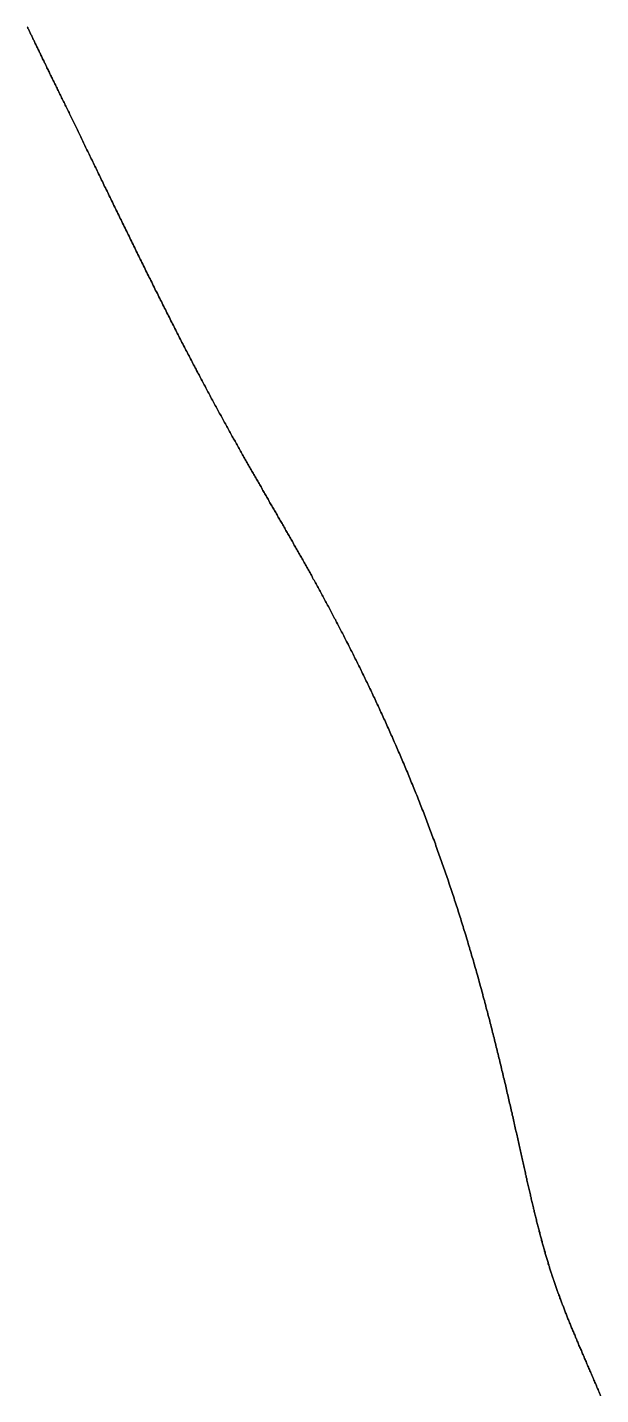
# Model space of a CAD drawing. Header units: inches. Extents: x 130170 to 284068, y 377793 to 804530.
# Drawn here: x 260119.7 to 260163.5, y 742299.3 to 742403.6 of the extents above; entities that cross this region are included whole.
import ezdxf

# ---------------------------------------------------------------- set-up
doc = ezdxf.new("R2010")
doc.units = ezdxf.units.IN
doc.header["$MEASUREMENT"] = 0
doc.layers.add('muni_il', color=7, linetype='Continuous')

msp = doc.modelspace()

# ---------------------------------------------------------------- linework, layer by layer
at = {"layer": 'muni_il'}
for points in [[(260163.48, 742299.26), (260163.44, 742299.36), (260163.4, 742299.45), (260163.36, 742299.54), (260163.32, 742299.64), (260163.28, 742299.73), (260163.24, 742299.82), (260163.2, 742299.91), (260163.17, 742300.01), (260163.13, 742300.1), (260163.09, 742300.19), (260163.05, 742300.28), (260163.01, 742300.37), (260162.97, 742300.46), (260162.93, 742300.55), (260162.89, 742300.64), (260162.85, 742300.73), (260162.82, 742300.82), (260162.78, 742300.91), (260162.74, 742301), (260162.7, 742301.08), (260162.66, 742301.17), (260162.63, 742301.26), (260162.59, 742301.35), (260162.55, 742301.43), (260162.51, 742301.52), (260162.48, 742301.6), (260162.44, 742301.69), (260162.4, 742301.78), (260162.37, 742301.86), (260162.33, 742301.95), (260162.29, 742302.03), (260162.26, 742302.11), (260162.22, 742302.2), (260162.19, 742302.28), (260162.15, 742302.37), (260162.11, 742302.45), (260162.08, 742302.53), (260162.04, 742302.61), (260162.01, 742302.7), (260161.97, 742302.78), (260161.94, 742302.86), (260161.9, 742302.94), (260161.87, 742303.02), (260161.83, 742303.1), (260161.8, 742303.19), (260161.77, 742303.27), (260161.73, 742303.35), (260161.7, 742303.43), (260161.66, 742303.51), (260161.63, 742303.59), (260161.6, 742303.66), (260161.56, 742303.74), (260161.53, 742303.82), (260161.5, 742303.9), (260161.46, 742303.98), (260161.43, 742304.06), (260161.4, 742304.14), (260161.37, 742304.21), (260161.33, 742304.29), (260161.3, 742304.37), (260161.27, 742304.45), (260161.24, 742304.52), (260161.21, 742304.6), (260161.18, 742304.68), (260161.15, 742304.75), (260161.11, 742304.83), (260161.08, 742304.91), (260161.05, 742304.98), (260161.02, 742305.06), (260160.99, 742305.13), (260160.96, 742305.21), (260160.93, 742305.28), (260160.9, 742305.36), (260160.87, 742305.44), (260160.84, 742305.51), (260160.81, 742305.59), (260160.78, 742305.66), (260160.75, 742305.74), (260160.72, 742305.81), (260160.69, 742305.88), (260160.67, 742305.96), (260160.64, 742306.03), (260160.61, 742306.11), (260160.58, 742306.18), (260160.55, 742306.26), (260160.52, 742306.33), (260160.5, 742306.4), (260160.47, 742306.48), (260160.44, 742306.55), (260160.41, 742306.63), (260160.38, 742306.7), (260160.36, 742306.78), (260160.33, 742306.85), (260160.3, 742306.92), (260160.28, 742307), (260160.25, 742307.07), (260160.22, 742307.15), (260160.2, 742307.22), (260160.17, 742307.29), (260160.14, 742307.37), (260160.12, 742307.44), (260160.09, 742307.52), (260160.06, 742307.59), (260160.04, 742307.67), (260160.01, 742307.74), (260159.99, 742307.81), (260159.96, 742307.89), (260159.94, 742307.96), (260159.91, 742308.04), (260159.88, 742308.11), (260159.86, 742308.19), (260159.83, 742308.26), (260159.81, 742308.34), (260159.78, 742308.41), (260159.76, 742308.49), (260159.74, 742308.57), (260159.71, 742308.64), (260159.69, 742308.72), (260159.66, 742308.79), (260159.64, 742308.87), (260159.61, 742308.95), (260159.59, 742309.02), (260159.57, 742309.1), (260159.54, 742309.18), (260159.52, 742309.25), (260159.49, 742309.33), (260159.47, 742309.41), (260159.45, 742309.49), (260159.42, 742309.57), (260159.4, 742309.64), (260159.38, 742309.72), (260159.35, 742309.8), (260159.33, 742309.88), (260159.31, 742309.96), (260159.28, 742310.04), (260159.26, 742310.12), (260159.24, 742310.2), (260159.21, 742310.28), (260159.19, 742310.36), (260159.17, 742310.44), (260159.14, 742310.52), (260159.12, 742310.61), (260159.1, 742310.69), (260159.07, 742310.77), (260159.05, 742310.85), (260159.03, 742310.94), (260159.01, 742311.02), (260158.98, 742311.1), (260158.96, 742311.19), (260158.94, 742311.27), (260158.92, 742311.36), (260158.89, 742311.44), (260158.87, 742311.53), (260158.85, 742311.61), (260158.83, 742311.7), (260158.8, 742311.79), (260158.78, 742311.87), (260158.76, 742311.96), (260158.73, 742312.05), (260158.71, 742312.14), (260158.69, 742312.22), (260158.67, 742312.31), (260158.64, 742312.4), (260158.62, 742312.49), (260158.6, 742312.58), (260158.58, 742312.67), (260158.55, 742312.76), (260158.53, 742312.86), (260158.51, 742312.95), (260158.49, 742313.04), (260158.46, 742313.13), (260158.44, 742313.23), (260158.42, 742313.32), (260158.4, 742313.41), (260158.37, 742313.51), (260158.35, 742313.6), (260158.33, 742313.7), (260158.3, 742313.79), (260158.28, 742313.89), (260158.26, 742313.99), (260158.24, 742314.08), (260158.21, 742314.18), (260158.19, 742314.28), (260158.17, 742314.38), (260158.14, 742314.48), (260158.12, 742314.58), (260158.1, 742314.68), (260158.07, 742314.78), (260158.05, 742314.88), (260158.03, 742314.98), (260158, 742315.08), (260157.98, 742315.19), (260157.96, 742315.29), (260157.93, 742315.39), (260157.91, 742315.5), (260157.88, 742315.6), (260157.86, 742315.71), (260157.84, 742315.81), (260157.81, 742315.92), (260157.79, 742316.03), (260157.76, 742316.13), (260157.74, 742316.24), (260157.72, 742316.35), (260157.69, 742316.46), (260157.67, 742316.56), (260157.64, 742316.67), (260157.62, 742316.78), (260157.59, 742316.89), (260157.57, 742317.01), (260157.54, 742317.12), (260157.52, 742317.23), (260157.49, 742317.34), (260157.47, 742317.45), (260157.44, 742317.57), (260157.42, 742317.68), (260157.39, 742317.8), (260157.37, 742317.91), (260157.34, 742318.03), (260157.31, 742318.14), (260157.29, 742318.26), (260157.26, 742318.37), (260157.24, 742318.49), (260157.21, 742318.61), (260157.18, 742318.73), (260157.16, 742318.85), (260157.13, 742318.97), (260157.1, 742319.08), (260157.08, 742319.2), (260157.05, 742319.32), (260157.02, 742319.45), (260156.99, 742319.57), (260156.97, 742319.69), (260156.94, 742319.81), (260156.91, 742319.93), (260156.88, 742320.06), (260156.86, 742320.18), (260156.83, 742320.3), (260156.8, 742320.43), (260156.77, 742320.55), (260156.74, 742320.68), (260156.72, 742320.8), (260156.69, 742320.93), (260156.66, 742321.06), (260156.63, 742321.18), (260156.6, 742321.31), (260156.57, 742321.44), (260156.54, 742321.57), (260156.51, 742321.7), (260156.48, 742321.83), (260156.45, 742321.95), (260156.42, 742322.08), (260156.39, 742322.21), (260156.36, 742322.34), (260156.33, 742322.48), (260156.3, 742322.61), (260156.27, 742322.74), (260156.24, 742322.87), (260156.21, 742323), (260156.18, 742323.14), (260156.15, 742323.27), (260156.11, 742323.4), (260156.08, 742323.54), (260156.05, 742323.67), (260156.02, 742323.8), (260155.99, 742323.94), (260155.95, 742324.07), (260155.92, 742324.21), (260155.89, 742324.34), (260155.86, 742324.48), (260155.82, 742324.62), (260155.79, 742324.75), (260155.76, 742324.89), (260155.72, 742325.03), (260155.69, 742325.16), (260155.66, 742325.3), (260155.62, 742325.44), (260155.59, 742325.58), (260155.56, 742325.72), (260155.52, 742325.85), (260155.49, 742325.99), (260155.45, 742326.13), (260155.42, 742326.27), (260155.38, 742326.41), (260155.35, 742326.55), (260155.31, 742326.69), (260155.28, 742326.83), (260155.24, 742326.97), (260155.21, 742327.11), (260155.17, 742327.25), (260155.13, 742327.39), (260155.1, 742327.54), (260155.06, 742327.68), (260155.03, 742327.82), (260154.99, 742327.96), (260154.95, 742328.1), (260154.91, 742328.25), (260154.88, 742328.39), (260154.84, 742328.53), (260154.8, 742328.67), (260154.76, 742328.82), (260154.73, 742328.96), (260154.69, 742329.1), (260154.65, 742329.25), (260154.61, 742329.39), (260154.57, 742329.53), (260154.53, 742329.68), (260154.5, 742329.82), (260154.46, 742329.96), (260154.42, 742330.11), (260154.38, 742330.25), (260154.34, 742330.4), (260154.3, 742330.54), (260154.26, 742330.68), (260154.22, 742330.83), (260154.18, 742330.97), (260154.14, 742331.12), (260154.1, 742331.26), (260154.06, 742331.41), (260154.02, 742331.55), (260153.98, 742331.7), (260153.93, 742331.84), (260153.89, 742331.99), (260153.85, 742332.13), (260153.81, 742332.28), (260153.77, 742332.42), (260153.73, 742332.57), (260153.68, 742332.71), (260153.64, 742332.86), (260153.6, 742333), (260153.56, 742333.15), (260153.51, 742333.29), (260153.47, 742333.44), (260153.43, 742333.58), (260153.38, 742333.73), (260153.34, 742333.88), (260153.3, 742334.02), (260153.25, 742334.17), (260153.21, 742334.31), (260153.16, 742334.46), (260153.12, 742334.6), (260153.08, 742334.75), (260153.03, 742334.89), (260152.99, 742335.04), (260152.94, 742335.18), (260152.9, 742335.33), (260152.85, 742335.47), (260152.81, 742335.62), (260152.76, 742335.76), (260152.71, 742335.91), (260152.67, 742336.05), (260152.62, 742336.2), (260152.58, 742336.34), (260152.53, 742336.48), (260152.48, 742336.63), (260152.44, 742336.77), (260152.39, 742336.92), (260152.34, 742337.06), (260152.3, 742337.21), (260152.25, 742337.35), (260152.2, 742337.49), (260152.15, 742337.64), (260152.11, 742337.78), (260152.06, 742337.93), (260152.01, 742338.07), (260151.96, 742338.21), (260151.91, 742338.36), (260151.87, 742338.5), (260151.82, 742338.64), (260151.77, 742338.79), (260151.72, 742338.93), (260151.67, 742339.07), (260151.62, 742339.21), (260151.57, 742339.36), (260151.52, 742339.5), (260151.47, 742339.64), (260151.42, 742339.78), (260151.37, 742339.92), (260151.32, 742340.07), (260151.27, 742340.21), (260151.22, 742340.35), (260151.17, 742340.49), (260151.12, 742340.63), (260151.07, 742340.77), (260151.02, 742340.91), (260150.97, 742341.06), (260150.92, 742341.2), (260150.87, 742341.34), (260150.82, 742341.48), (260150.77, 742341.62), (260150.71, 742341.76), (260150.66, 742341.9), (260150.61, 742342.04), (260150.56, 742342.18), (260150.51, 742342.32), (260150.45, 742342.45), (260150.4, 742342.59), (260150.35, 742342.73), (260150.3, 742342.87), (260150.24, 742343.01), (260150.19, 742343.15), (260150.14, 742343.28), (260150.09, 742343.42), (260150.03, 742343.56), (260149.98, 742343.7), (260149.93, 742343.83), (260149.87, 742343.97), (260149.82, 742344.11), (260149.77, 742344.25), (260149.71, 742344.38), (260149.66, 742344.52), (260149.61, 742344.65), (260149.55, 742344.79), (260149.5, 742344.92), (260149.45, 742345.06), (260149.39, 742345.2), (260149.34, 742345.33), (260149.28, 742345.46), (260149.23, 742345.6), (260149.17, 742345.73), (260149.12, 742345.87), (260149.06, 742346), (260149.01, 742346.13), (260148.96, 742346.27), (260148.9, 742346.4), (260148.85, 742346.53), (260148.79, 742346.67), (260148.74, 742346.8), (260148.68, 742346.93), (260148.63, 742347.06), (260148.57, 742347.19), (260148.51, 742347.32), (260148.46, 742347.46), (260148.4, 742347.59), (260148.35, 742347.72), (260148.29, 742347.85), (260148.24, 742347.98), (260148.18, 742348.11), (260148.13, 742348.24), (260148.07, 742348.36), (260148.02, 742348.49), (260147.96, 742348.62), (260147.9, 742348.75), (260147.85, 742348.88), (260147.79, 742349.01), (260147.74, 742349.13), (260147.68, 742349.26), (260147.62, 742349.39), (260147.57, 742349.52), (260147.51, 742349.64), (260147.46, 742349.77), (260147.4, 742349.89), (260147.34, 742350.02), (260147.29, 742350.14), (260147.23, 742350.27), (260147.17, 742350.39), (260147.12, 742350.52), (260147.06, 742350.64), (260147.01, 742350.77), (260146.95, 742350.89), (260146.89, 742351.01), (260146.84, 742351.14), (260146.78, 742351.26), (260146.72, 742351.38), (260146.67, 742351.5), (260146.61, 742351.63), (260146.56, 742351.75), (260146.5, 742351.87), (260146.44, 742351.99), (260146.39, 742352.11), (260146.33, 742352.23), (260146.27, 742352.35), (260146.22, 742352.47), (260146.16, 742352.59), (260146.11, 742352.71), (260146.05, 742352.83), (260145.99, 742352.94), (260145.94, 742353.06), (260145.88, 742353.18), (260145.82, 742353.3), (260145.77, 742353.41), (260145.71, 742353.53), (260145.66, 742353.65), (260145.6, 742353.76), (260145.54, 742353.88), (260145.49, 742353.99), (260145.43, 742354.11), (260145.38, 742354.22), (260145.32, 742354.34), (260145.26, 742354.45), (260145.21, 742354.57), (260145.15, 742354.68), (260145.1, 742354.79), (260145.04, 742354.91), (260144.99, 742355.02), (260144.93, 742355.13), (260144.88, 742355.24), (260144.82, 742355.35), (260144.76, 742355.46), (260144.71, 742355.58), (260144.65, 742355.69), (260144.6, 742355.8), (260144.54, 742355.91), (260144.49, 742356.01), (260144.43, 742356.12), (260144.38, 742356.23), (260144.32, 742356.34), (260144.27, 742356.45), (260144.21, 742356.56), (260144.16, 742356.66), (260144.1, 742356.77), (260144.05, 742356.88), (260143.99, 742356.98), (260143.94, 742357.09), (260143.89, 742357.2), (260143.83, 742357.3), (260143.78, 742357.41), (260143.72, 742357.51), (260143.67, 742357.62), (260143.61, 742357.72), (260143.56, 742357.82), (260143.51, 742357.93), (260143.45, 742358.03), (260143.4, 742358.13), (260143.34, 742358.24), (260143.29, 742358.34), (260143.24, 742358.44), (260143.18, 742358.54), (260143.13, 742358.64), (260143.08, 742358.74), (260143.02, 742358.84), (260142.97, 742358.94), (260142.92, 742359.04), (260142.86, 742359.14), (260142.81, 742359.24), (260142.76, 742359.34), (260142.71, 742359.44), (260142.65, 742359.54), (260142.6, 742359.64), (260142.55, 742359.74), (260142.5, 742359.83), (260142.44, 742359.93), (260142.39, 742360.03), (260142.34, 742360.12), (260142.29, 742360.22), (260142.23, 742360.32), (260142.18, 742360.41), (260142.13, 742360.51), (260142.08, 742360.6), (260142.03, 742360.7), (260141.98, 742360.79), (260141.92, 742360.89), (260141.87, 742360.98), (260141.82, 742361.08), (260141.77, 742361.17), (260141.72, 742361.26), (260141.67, 742361.36), (260141.62, 742361.45), (260141.56, 742361.54), (260141.51, 742361.63), (260141.46, 742361.72), (260141.41, 742361.82), (260141.36, 742361.91), (260141.31, 742362), (260141.26, 742362.09), (260141.21, 742362.18), (260141.16, 742362.27), (260141.11, 742362.36), (260141.06, 742362.45), (260141.01, 742362.54), (260140.96, 742362.63), (260140.91, 742362.72), (260140.86, 742362.81), (260140.81, 742362.9), (260140.76, 742362.99), (260140.71, 742363.08), (260140.66, 742363.17), (260140.61, 742363.26), (260140.56, 742363.34), (260140.51, 742363.43), (260140.46, 742363.52), (260140.41, 742363.61), (260140.36, 742363.69), (260140.31, 742363.78), (260140.26, 742363.87), (260140.21, 742363.96), (260140.16, 742364.04), (260140.11, 742364.13), (260140.06, 742364.22), (260140.01, 742364.3), (260139.96, 742364.39), (260139.91, 742364.47), (260139.87, 742364.56), (260139.82, 742364.65), (260139.77, 742364.73), (260139.72, 742364.82), (260139.67, 742364.9), (260139.62, 742364.99), (260139.57, 742365.08), (260139.52, 742365.16), (260139.47, 742365.25), (260139.42, 742365.33), (260139.38, 742365.42), (260139.33, 742365.5), (260139.28, 742365.59), (260139.23, 742365.67), (260139.18, 742365.76), (260139.13, 742365.84), (260139.08, 742365.93), (260139.03, 742366.01), (260138.99, 742366.1), (260138.94, 742366.18), (260138.89, 742366.26), (260138.84, 742366.35), (260138.79, 742366.43), (260138.74, 742366.52), (260138.69, 742366.6), (260138.64, 742366.69), (260138.59, 742366.77), (260138.55, 742366.86), (260138.5, 742366.94), (260138.45, 742367.03), (260138.4, 742367.11), (260138.35, 742367.2), (260138.3, 742367.28), (260138.25, 742367.36), (260138.2, 742367.45), (260138.16, 742367.53), (260138.11, 742367.62), (260138.06, 742367.7), (260138.01, 742367.79), (260137.96, 742367.87), (260137.91, 742367.96), (260137.86, 742368.04), (260137.81, 742368.13), (260137.76, 742368.22), (260137.71, 742368.3), (260137.66, 742368.39), (260137.62, 742368.47), (260137.57, 742368.56), (260137.52, 742368.64), (260137.47, 742368.73), (260137.42, 742368.82), (260137.37, 742368.9), (260137.32, 742368.99), (260137.27, 742369.08), (260137.22, 742369.16), (260137.17, 742369.25), (260137.12, 742369.34), (260137.07, 742369.42), (260137.02, 742369.51), (260136.97, 742369.6), (260136.92, 742369.69), (260136.87, 742369.77), (260136.82, 742369.86), (260136.77, 742369.95), (260136.72, 742370.04), (260136.67, 742370.13), (260136.62, 742370.22), (260136.57, 742370.3), (260136.52, 742370.39), (260136.47, 742370.48), (260136.41, 742370.57), (260136.36, 742370.66), (260136.31, 742370.75), (260136.26, 742370.84), (260136.21, 742370.93), (260136.16, 742371.02), (260136.11, 742371.12), (260136.06, 742371.21), (260136, 742371.3), (260135.95, 742371.39), (260135.9, 742371.48), (260135.85, 742371.57), (260135.8, 742371.67), (260135.75, 742371.76), (260135.69, 742371.85), (260135.64, 742371.94), (260135.59, 742372.04), (260135.54, 742372.13), (260135.48, 742372.23), (260135.43, 742372.32), (260135.38, 742372.41), (260135.33, 742372.51), (260135.27, 742372.6), (260135.22, 742372.7), (260135.17, 742372.8), (260135.11, 742372.89), (260135.06, 742372.99), (260135.01, 742373.08), (260134.95, 742373.18), (260134.9, 742373.28), (260134.85, 742373.38), (260134.79, 742373.47), (260134.74, 742373.57), (260134.68, 742373.67), (260134.63, 742373.77), (260134.58, 742373.87), (260134.52, 742373.97), (260134.47, 742374.07), (260134.41, 742374.17), (260134.36, 742374.27), (260134.3, 742374.37), (260134.25, 742374.47), (260134.19, 742374.57), (260134.14, 742374.67), (260134.08, 742374.77), (260134.03, 742374.88), (260133.97, 742374.98), (260133.92, 742375.08), (260133.86, 742375.18), (260133.8, 742375.29), (260133.75, 742375.39), (260133.69, 742375.5), (260133.64, 742375.6), (260133.58, 742375.71), (260133.52, 742375.81), (260133.47, 742375.92), (260133.41, 742376.02), (260133.35, 742376.13), (260133.3, 742376.24), (260133.24, 742376.34), (260133.18, 742376.45), (260133.13, 742376.56), (260133.07, 742376.66), (260133.01, 742376.77), (260132.95, 742376.88), (260132.9, 742376.99), (260132.84, 742377.1), (260132.78, 742377.21), (260132.72, 742377.32), (260132.66, 742377.43), (260132.61, 742377.54), (260132.55, 742377.65), (260132.49, 742377.76), (260132.43, 742377.87), (260132.37, 742377.98), (260132.31, 742378.1), (260132.26, 742378.21), (260132.2, 742378.32), (260132.14, 742378.43), (260132.08, 742378.55), (260132.02, 742378.66), (260131.96, 742378.78), (260131.9, 742378.89), (260131.84, 742379), (260131.78, 742379.12), (260131.72, 742379.23), (260131.66, 742379.35), (260131.6, 742379.47), (260131.54, 742379.58), (260131.48, 742379.7), (260131.42, 742379.81), (260131.36, 742379.93), (260131.3, 742380.05), (260131.24, 742380.17), (260131.18, 742380.28), (260131.12, 742380.4), (260131.06, 742380.52), (260131, 742380.64), (260130.94, 742380.76), (260130.88, 742380.88), (260130.82, 742381), (260130.76, 742381.11), (260130.7, 742381.23), (260130.64, 742381.35), (260130.58, 742381.47), (260130.52, 742381.6), (260130.46, 742381.72), (260130.39, 742381.84), (260130.33, 742381.96), (260130.27, 742382.08), (260130.21, 742382.2), (260130.15, 742382.32), (260130.09, 742382.44), (260130.03, 742382.57), (260129.97, 742382.69), (260129.9, 742382.81), (260129.84, 742382.93), (260129.78, 742383.06), (260129.72, 742383.18), (260129.66, 742383.3), (260129.6, 742383.43), (260129.53, 742383.55), (260129.47, 742383.67), (260129.41, 742383.8), (260129.35, 742383.92), (260129.29, 742384.04), (260129.23, 742384.17), (260129.16, 742384.29), (260129.1, 742384.42), (260129.04, 742384.54), (260128.98, 742384.67), (260128.92, 742384.79), (260128.86, 742384.92), (260128.79, 742385.04), (260128.73, 742385.17), (260128.67, 742385.29), (260128.61, 742385.42), (260128.55, 742385.54), (260128.48, 742385.67), (260128.42, 742385.79), (260128.36, 742385.92), (260128.3, 742386.04), (260128.24, 742386.17), (260128.18, 742386.29), (260128.11, 742386.42), (260128.05, 742386.54), (260127.99, 742386.67), (260127.93, 742386.79), (260127.87, 742386.92), (260127.81, 742387.04), (260127.75, 742387.17), (260127.68, 742387.29), (260127.62, 742387.42), (260127.56, 742387.55), (260127.5, 742387.67), (260127.44, 742387.8), (260127.38, 742387.92), (260127.32, 742388.05), (260127.26, 742388.17), (260127.2, 742388.29), (260127.13, 742388.42), (260127.07, 742388.54), (260127.01, 742388.67), (260126.95, 742388.79), (260126.89, 742388.92), (260126.83, 742389.04), (260126.77, 742389.16), (260126.71, 742389.29), (260126.65, 742389.41), (260126.59, 742389.54), (260126.53, 742389.66), (260126.47, 742389.78), (260126.41, 742389.9), (260126.35, 742390.03), (260126.29, 742390.15), (260126.23, 742390.27), (260126.17, 742390.39), (260126.11, 742390.52), (260126.05, 742390.64), (260125.99, 742390.76), (260125.94, 742390.88), (260125.88, 742391), (260125.82, 742391.12), (260125.76, 742391.24), (260125.7, 742391.36), (260125.64, 742391.48), (260125.59, 742391.6), (260125.53, 742391.72), (260125.47, 742391.84), (260125.41, 742391.96), (260125.35, 742392.08), (260125.3, 742392.2), (260125.24, 742392.31), (260125.18, 742392.43), (260125.13, 742392.55), (260125.07, 742392.67), (260125.01, 742392.78), (260124.96, 742392.9), (260124.9, 742393.01), (260124.84, 742393.13), (260124.79, 742393.24), (260124.73, 742393.36), (260124.68, 742393.47), (260124.62, 742393.59), (260124.57, 742393.7), (260124.51, 742393.81), (260124.46, 742393.93), (260124.4, 742394.04), (260124.35, 742394.15), (260124.29, 742394.26), (260124.24, 742394.37), (260124.19, 742394.48), (260124.13, 742394.59), (260124.08, 742394.7), (260124.03, 742394.81), (260123.97, 742394.92), (260123.92, 742395.03), (260123.87, 742395.14), (260123.82, 742395.25), (260123.76, 742395.35), (260123.71, 742395.46), (260123.66, 742395.57), (260123.61, 742395.67), (260123.56, 742395.78), (260123.51, 742395.88), (260123.46, 742395.99), (260123.41, 742396.09), (260123.36, 742396.19), (260123.31, 742396.3), (260123.26, 742396.4), (260123.21, 742396.5), (260123.16, 742396.6), (260123.11, 742396.7), (260123.06, 742396.8), (260123.01, 742396.9), (260122.96, 742397), (260122.92, 742397.1), (260122.87, 742397.2), (260122.82, 742397.3), (260122.77, 742397.39), (260122.73, 742397.49), (260122.68, 742397.59), (260122.63, 742397.68), (260122.59, 742397.78), (260122.54, 742397.87), (260122.49, 742397.96), (260122.45, 742398.06), (260122.4, 742398.15), (260122.36, 742398.24), (260122.31, 742398.33), (260122.27, 742398.43), (260122.23, 742398.52), (260122.18, 742398.61), (260122.14, 742398.7), (260122.09, 742398.78), (260122.05, 742398.87), (260122.01, 742398.96), (260121.97, 742399.05), (260121.92, 742399.14), (260121.88, 742399.22), (260121.84, 742399.31), (260121.8, 742399.39), (260121.76, 742399.48), (260121.72, 742399.56), (260121.67, 742399.65), (260121.63, 742399.73), (260121.59, 742399.81), (260121.55, 742399.89), (260121.51, 742399.97), (260121.47, 742400.06), (260121.44, 742400.14), (260121.4, 742400.22), (260121.36, 742400.29), (260121.32, 742400.37), (260121.28, 742400.45), (260121.24, 742400.53), (260121.21, 742400.61), (260121.17, 742400.68), (260121.13, 742400.76), (260121.09, 742400.84), (260121.06, 742400.91), (260121.02, 742400.98), (260120.99, 742401.06), (260120.95, 742401.13), (260120.91, 742401.21), (260120.88, 742401.28), (260120.84, 742401.35), (260120.81, 742401.42), (260120.77, 742401.49), (260120.74, 742401.56), (260120.71, 742401.63), (260120.67, 742401.7), (260120.64, 742401.77), (260120.61, 742401.84), (260120.57, 742401.91), (260120.54, 742401.98), (260120.51, 742402.04), (260120.47, 742402.11), (260120.44, 742402.18), (260120.41, 742402.24), (260120.38, 742402.31), (260120.35, 742402.37), (260120.32, 742402.44), (260120.29, 742402.5), (260120.26, 742402.57), (260120.23, 742402.63), (260120.19, 742402.69), (260120.16, 742402.76), (260120.14, 742402.82), (260120.11, 742402.88), (260120.08, 742402.94), (260120.05, 742403), (260120.02, 742403.06), (260119.99, 742403.12), (260119.96, 742403.18), (260119.93, 742403.24), (260119.9, 742403.3), (260119.88, 742403.36), (260119.85, 742403.42), (260119.82, 742403.47), (260119.79, 742403.53), (260119.77, 742403.59), (260119.74, 742403.64)], [(260119.74, 742403.64), (260119.77, 742403.59), (260119.79, 742403.53), (260119.82, 742403.47), (260119.85, 742403.42), (260119.88, 742403.36), (260119.9, 742403.3), (260119.93, 742403.24), (260119.96, 742403.18), (260119.99, 742403.12), (260120.02, 742403.06), (260120.05, 742403), (260120.08, 742402.94), (260120.11, 742402.88), (260120.14, 742402.82), (260120.16, 742402.76), (260120.19, 742402.69), (260120.23, 742402.63), (260120.26, 742402.57), (260120.29, 742402.5), (260120.32, 742402.44), (260120.35, 742402.37), (260120.38, 742402.31), (260120.41, 742402.24), (260120.44, 742402.18), (260120.47, 742402.11), (260120.51, 742402.04), (260120.54, 742401.98), (260120.57, 742401.91), (260120.61, 742401.84), (260120.64, 742401.77), (260120.67, 742401.7), (260120.71, 742401.63), (260120.74, 742401.56), (260120.77, 742401.49), (260120.81, 742401.42), (260120.84, 742401.35), (260120.88, 742401.28), (260120.91, 742401.21), (260120.95, 742401.13), (260120.99, 742401.06), (260121.02, 742400.98), (260121.06, 742400.91), (260121.09, 742400.84), (260121.13, 742400.76), (260121.17, 742400.68), (260121.21, 742400.61), (260121.24, 742400.53), (260121.28, 742400.45), (260121.32, 742400.37), (260121.36, 742400.29), (260121.4, 742400.22), (260121.44, 742400.14), (260121.47, 742400.06), (260121.51, 742399.97), (260121.55, 742399.89), (260121.59, 742399.81), (260121.63, 742399.73), (260121.67, 742399.65), (260121.72, 742399.56), (260121.76, 742399.48), (260121.8, 742399.39), (260121.84, 742399.31), (260121.88, 742399.22), (260121.92, 742399.14), (260121.97, 742399.05), (260122.01, 742398.96), (260122.05, 742398.87), (260122.09, 742398.78), (260122.14, 742398.7), (260122.18, 742398.61), (260122.23, 742398.52), (260122.27, 742398.43), (260122.31, 742398.33), (260122.36, 742398.24), (260122.4, 742398.15), (260122.45, 742398.06), (260122.49, 742397.96), (260122.54, 742397.87), (260122.59, 742397.78), (260122.63, 742397.68), (260122.68, 742397.59), (260122.73, 742397.49), (260122.77, 742397.39), (260122.82, 742397.3), (260122.87, 742397.2), (260122.92, 742397.1), (260122.96, 742397), (260123.01, 742396.9), (260123.06, 742396.8), (260123.11, 742396.7), (260123.16, 742396.6), (260123.21, 742396.5), (260123.26, 742396.4), (260123.31, 742396.3), (260123.36, 742396.19), (260123.41, 742396.09), (260123.46, 742395.99), (260123.51, 742395.88), (260123.56, 742395.78), (260123.61, 742395.67), (260123.66, 742395.57), (260123.71, 742395.46), (260123.76, 742395.35), (260123.82, 742395.25), (260123.87, 742395.14), (260123.92, 742395.03), (260123.97, 742394.92), (260124.03, 742394.81), (260124.08, 742394.7), (260124.13, 742394.59), (260124.19, 742394.48), (260124.24, 742394.37), (260124.29, 742394.26), (260124.35, 742394.15), (260124.4, 742394.04), (260124.46, 742393.93), (260124.51, 742393.81), (260124.57, 742393.7), (260124.62, 742393.59), (260124.68, 742393.47), (260124.73, 742393.36), (260124.79, 742393.24), (260124.84, 742393.13), (260124.9, 742393.01), (260124.96, 742392.9), (260125.01, 742392.78), (260125.07, 742392.67), (260125.13, 742392.55), (260125.18, 742392.43), (260125.24, 742392.31), (260125.3, 742392.2), (260125.35, 742392.08), (260125.41, 742391.96), (260125.47, 742391.84), (260125.53, 742391.72), (260125.59, 742391.6), (260125.64, 742391.48), (260125.7, 742391.36), (260125.76, 742391.24), (260125.82, 742391.12), (260125.88, 742391), (260125.94, 742390.88), (260125.99, 742390.76), (260126.05, 742390.64), (260126.11, 742390.52), (260126.17, 742390.39), (260126.23, 742390.27), (260126.29, 742390.15), (260126.35, 742390.03), (260126.41, 742389.9), (260126.47, 742389.78), (260126.53, 742389.66), (260126.59, 742389.54), (260126.65, 742389.41), (260126.71, 742389.29), (260126.77, 742389.16), (260126.83, 742389.04), (260126.89, 742388.92), (260126.95, 742388.79), (260127.01, 742388.67), (260127.07, 742388.54), (260127.13, 742388.42), (260127.2, 742388.29), (260127.26, 742388.17), (260127.32, 742388.05), (260127.38, 742387.92), (260127.44, 742387.8), (260127.5, 742387.67), (260127.56, 742387.55), (260127.62, 742387.42), (260127.68, 742387.29), (260127.75, 742387.17), (260127.81, 742387.04), (260127.87, 742386.92), (260127.93, 742386.79), (260127.99, 742386.67), (260128.05, 742386.54), (260128.11, 742386.42), (260128.18, 742386.29), (260128.24, 742386.17), (260128.3, 742386.04), (260128.36, 742385.92), (260128.42, 742385.79), (260128.48, 742385.67), (260128.55, 742385.54), (260128.61, 742385.42), (260128.67, 742385.29), (260128.73, 742385.17), (260128.79, 742385.04), (260128.86, 742384.92), (260128.92, 742384.79), (260128.98, 742384.67), (260129.04, 742384.54), (260129.1, 742384.42), (260129.16, 742384.29), (260129.23, 742384.17), (260129.29, 742384.04), (260129.35, 742383.92), (260129.41, 742383.8), (260129.47, 742383.67), (260129.53, 742383.55), (260129.6, 742383.43), (260129.66, 742383.3), (260129.72, 742383.18), (260129.78, 742383.06), (260129.84, 742382.93), (260129.9, 742382.81), (260129.97, 742382.69), (260130.03, 742382.57), (260130.09, 742382.44), (260130.15, 742382.32), (260130.21, 742382.2), (260130.27, 742382.08), (260130.33, 742381.96), (260130.39, 742381.84), (260130.46, 742381.72), (260130.52, 742381.6), (260130.58, 742381.47), (260130.64, 742381.35), (260130.7, 742381.23), (260130.76, 742381.11), (260130.82, 742381), (260130.88, 742380.88), (260130.94, 742380.76), (260131, 742380.64), (260131.06, 742380.52), (260131.12, 742380.4), (260131.18, 742380.28), (260131.24, 742380.17), (260131.3, 742380.05), (260131.36, 742379.93), (260131.42, 742379.81), (260131.48, 742379.7), (260131.54, 742379.58), (260131.6, 742379.47), (260131.66, 742379.35), (260131.72, 742379.23), (260131.78, 742379.12), (260131.84, 742379), (260131.9, 742378.89), (260131.96, 742378.78), (260132.02, 742378.66), (260132.08, 742378.55), (260132.14, 742378.43), (260132.2, 742378.32), (260132.26, 742378.21), (260132.31, 742378.1), (260132.37, 742377.98), (260132.43, 742377.87), (260132.49, 742377.76), (260132.55, 742377.65), (260132.61, 742377.54), (260132.66, 742377.43), (260132.72, 742377.32), (260132.78, 742377.21), (260132.84, 742377.1), (260132.9, 742376.99), (260132.95, 742376.88), (260133.01, 742376.77), (260133.07, 742376.66), (260133.13, 742376.56), (260133.18, 742376.45), (260133.24, 742376.34), (260133.3, 742376.24), (260133.35, 742376.13), (260133.41, 742376.02), (260133.47, 742375.92), (260133.52, 742375.81), (260133.58, 742375.71), (260133.64, 742375.6), (260133.69, 742375.5), (260133.75, 742375.39), (260133.8, 742375.29), (260133.86, 742375.18), (260133.92, 742375.08), (260133.97, 742374.98), (260134.03, 742374.88), (260134.08, 742374.77), (260134.14, 742374.67), (260134.19, 742374.57), (260134.25, 742374.47), (260134.3, 742374.37), (260134.36, 742374.27), (260134.41, 742374.17), (260134.47, 742374.07), (260134.52, 742373.97), (260134.58, 742373.87), (260134.63, 742373.77), (260134.68, 742373.67), (260134.74, 742373.57), (260134.79, 742373.47), (260134.85, 742373.38), (260134.9, 742373.28), (260134.95, 742373.18), (260135.01, 742373.08), (260135.06, 742372.99), (260135.11, 742372.89), (260135.17, 742372.8), (260135.22, 742372.7), (260135.27, 742372.6), (260135.33, 742372.51), (260135.38, 742372.41), (260135.43, 742372.32), (260135.48, 742372.23), (260135.54, 742372.13), (260135.59, 742372.04), (260135.64, 742371.94), (260135.69, 742371.85), (260135.75, 742371.76), (260135.8, 742371.67), (260135.85, 742371.57), (260135.9, 742371.48), (260135.95, 742371.39), (260136, 742371.3), (260136.06, 742371.21), (260136.11, 742371.12), (260136.16, 742371.02), (260136.21, 742370.93), (260136.26, 742370.84), (260136.31, 742370.75), (260136.36, 742370.66), (260136.41, 742370.57), (260136.47, 742370.48), (260136.52, 742370.39), (260136.57, 742370.3), (260136.62, 742370.22), (260136.67, 742370.13), (260136.72, 742370.04), (260136.77, 742369.95), (260136.82, 742369.86), (260136.87, 742369.77), (260136.92, 742369.69), (260136.97, 742369.6), (260137.02, 742369.51), (260137.07, 742369.42), (260137.12, 742369.34), (260137.17, 742369.25), (260137.22, 742369.16), (260137.27, 742369.08), (260137.32, 742368.99), (260137.37, 742368.9), (260137.42, 742368.82), (260137.47, 742368.73), (260137.52, 742368.64), (260137.57, 742368.56), (260137.62, 742368.47), (260137.66, 742368.39), (260137.71, 742368.3), (260137.76, 742368.22), (260137.81, 742368.13), (260137.86, 742368.04), (260137.91, 742367.96), (260137.96, 742367.87), (260138.01, 742367.79), (260138.06, 742367.7), (260138.11, 742367.62), (260138.16, 742367.53), (260138.2, 742367.45), (260138.25, 742367.36), (260138.3, 742367.28), (260138.35, 742367.2), (260138.4, 742367.11), (260138.45, 742367.03), (260138.5, 742366.94), (260138.55, 742366.86), (260138.59, 742366.77), (260138.64, 742366.69), (260138.69, 742366.6), (260138.74, 742366.52), (260138.79, 742366.43), (260138.84, 742366.35), (260138.89, 742366.26), (260138.94, 742366.18), (260138.99, 742366.1), (260139.03, 742366.01), (260139.08, 742365.93), (260139.13, 742365.84), (260139.18, 742365.76), (260139.23, 742365.67), (260139.28, 742365.59), (260139.33, 742365.5), (260139.38, 742365.42), (260139.42, 742365.33), (260139.47, 742365.25), (260139.52, 742365.16), (260139.57, 742365.08), (260139.62, 742364.99), (260139.67, 742364.9), (260139.72, 742364.82), (260139.77, 742364.73), (260139.82, 742364.65), (260139.87, 742364.56), (260139.91, 742364.47), (260139.96, 742364.39), (260140.01, 742364.3), (260140.06, 742364.22), (260140.11, 742364.13), (260140.16, 742364.04), (260140.21, 742363.96), (260140.26, 742363.87), (260140.31, 742363.78), (260140.36, 742363.69), (260140.41, 742363.61), (260140.46, 742363.52), (260140.51, 742363.43), (260140.56, 742363.34), (260140.61, 742363.26), (260140.66, 742363.17), (260140.71, 742363.08), (260140.76, 742362.99), (260140.81, 742362.9), (260140.86, 742362.81), (260140.91, 742362.72), (260140.96, 742362.63), (260141.01, 742362.54), (260141.06, 742362.45), (260141.11, 742362.36), (260141.16, 742362.27), (260141.21, 742362.18), (260141.26, 742362.09), (260141.31, 742362), (260141.36, 742361.91), (260141.41, 742361.82), (260141.46, 742361.72), (260141.51, 742361.63), (260141.56, 742361.54), (260141.62, 742361.45), (260141.67, 742361.36), (260141.72, 742361.26), (260141.77, 742361.17), (260141.82, 742361.08), (260141.87, 742360.98), (260141.92, 742360.89), (260141.98, 742360.79), (260142.03, 742360.7), (260142.08, 742360.6), (260142.13, 742360.51), (260142.18, 742360.41), (260142.23, 742360.32), (260142.29, 742360.22), (260142.34, 742360.12), (260142.39, 742360.03), (260142.44, 742359.93), (260142.5, 742359.83), (260142.55, 742359.74), (260142.6, 742359.64), (260142.65, 742359.54), (260142.71, 742359.44), (260142.76, 742359.34), (260142.81, 742359.24), (260142.86, 742359.14), (260142.92, 742359.04), (260142.97, 742358.94), (260143.02, 742358.84), (260143.08, 742358.74), (260143.13, 742358.64), (260143.18, 742358.54), (260143.24, 742358.44), (260143.29, 742358.34), (260143.34, 742358.24), (260143.4, 742358.13), (260143.45, 742358.03), (260143.51, 742357.93), (260143.56, 742357.82), (260143.61, 742357.72), (260143.67, 742357.62), (260143.72, 742357.51), (260143.78, 742357.41), (260143.83, 742357.3), (260143.89, 742357.2), (260143.94, 742357.09), (260143.99, 742356.98), (260144.05, 742356.88), (260144.1, 742356.77), (260144.16, 742356.66), (260144.21, 742356.56), (260144.27, 742356.45), (260144.32, 742356.34), (260144.38, 742356.23), (260144.43, 742356.12), (260144.49, 742356.01), (260144.54, 742355.91), (260144.6, 742355.8), (260144.65, 742355.69), (260144.71, 742355.58), (260144.76, 742355.46), (260144.82, 742355.35), (260144.88, 742355.24), (260144.93, 742355.13), (260144.99, 742355.02), (260145.04, 742354.91), (260145.1, 742354.79), (260145.15, 742354.68), (260145.21, 742354.57), (260145.26, 742354.45), (260145.32, 742354.34), (260145.38, 742354.22), (260145.43, 742354.11), (260145.49, 742353.99), (260145.54, 742353.88), (260145.6, 742353.76), (260145.66, 742353.65), (260145.71, 742353.53), (260145.77, 742353.41), (260145.82, 742353.3), (260145.88, 742353.18), (260145.94, 742353.06), (260145.99, 742352.94), (260146.05, 742352.83), (260146.11, 742352.71), (260146.16, 742352.59), (260146.22, 742352.47), (260146.27, 742352.35), (260146.33, 742352.23), (260146.39, 742352.11), (260146.44, 742351.99), (260146.5, 742351.87), (260146.56, 742351.75), (260146.61, 742351.63), (260146.67, 742351.5), (260146.72, 742351.38), (260146.78, 742351.26), (260146.84, 742351.14), (260146.89, 742351.01), (260146.95, 742350.89), (260147.01, 742350.77), (260147.06, 742350.64), (260147.12, 742350.52), (260147.17, 742350.39), (260147.23, 742350.27), (260147.29, 742350.14), (260147.34, 742350.02), (260147.4, 742349.89), (260147.46, 742349.77), (260147.51, 742349.64), (260147.57, 742349.52), (260147.62, 742349.39), (260147.68, 742349.26), (260147.74, 742349.13), (260147.79, 742349.01), (260147.85, 742348.88), (260147.9, 742348.75), (260147.96, 742348.62), (260148.02, 742348.49), (260148.07, 742348.36), (260148.13, 742348.24), (260148.18, 742348.11), (260148.24, 742347.98), (260148.29, 742347.85), (260148.35, 742347.72), (260148.4, 742347.59), (260148.46, 742347.46), (260148.51, 742347.32), (260148.57, 742347.19), (260148.63, 742347.06), (260148.68, 742346.93), (260148.74, 742346.8), (260148.79, 742346.67), (260148.85, 742346.53), (260148.9, 742346.4), (260148.96, 742346.27), (260149.01, 742346.13), (260149.06, 742346), (260149.12, 742345.87), (260149.17, 742345.73), (260149.23, 742345.6), (260149.28, 742345.46), (260149.34, 742345.33), (260149.39, 742345.2), (260149.45, 742345.06), (260149.5, 742344.92), (260149.55, 742344.79), (260149.61, 742344.65), (260149.66, 742344.52), (260149.71, 742344.38), (260149.77, 742344.25), (260149.82, 742344.11), (260149.87, 742343.97), (260149.93, 742343.83), (260149.98, 742343.7), (260150.03, 742343.56), (260150.09, 742343.42), (260150.14, 742343.28), (260150.19, 742343.15), (260150.24, 742343.01), (260150.3, 742342.87), (260150.35, 742342.73), (260150.4, 742342.59), (260150.45, 742342.45), (260150.51, 742342.32), (260150.56, 742342.18), (260150.61, 742342.04), (260150.66, 742341.9), (260150.71, 742341.76), (260150.77, 742341.62), (260150.82, 742341.48), (260150.87, 742341.34), (260150.92, 742341.2), (260150.97, 742341.06), (260151.02, 742340.91), (260151.07, 742340.77), (260151.12, 742340.63), (260151.17, 742340.49), (260151.22, 742340.35), (260151.27, 742340.21), (260151.32, 742340.07), (260151.37, 742339.92), (260151.42, 742339.78), (260151.47, 742339.64), (260151.52, 742339.5), (260151.57, 742339.36), (260151.62, 742339.21), (260151.67, 742339.07), (260151.72, 742338.93), (260151.77, 742338.79), (260151.82, 742338.64), (260151.87, 742338.5), (260151.91, 742338.36), (260151.96, 742338.21), (260152.01, 742338.07), (260152.06, 742337.93), (260152.11, 742337.78), (260152.15, 742337.64), (260152.2, 742337.49), (260152.25, 742337.35), (260152.3, 742337.21), (260152.34, 742337.06), (260152.39, 742336.92), (260152.44, 742336.77), (260152.48, 742336.63), (260152.53, 742336.48), (260152.58, 742336.34), (260152.62, 742336.2), (260152.67, 742336.05), (260152.71, 742335.91), (260152.76, 742335.76), (260152.81, 742335.62), (260152.85, 742335.47), (260152.9, 742335.33), (260152.94, 742335.18), (260152.99, 742335.04), (260153.03, 742334.89), (260153.08, 742334.75), (260153.12, 742334.6), (260153.16, 742334.46), (260153.21, 742334.31), (260153.25, 742334.17), (260153.3, 742334.02), (260153.34, 742333.88), (260153.38, 742333.73), (260153.43, 742333.58), (260153.47, 742333.44), (260153.51, 742333.29), (260153.56, 742333.15), (260153.6, 742333), (260153.64, 742332.86), (260153.68, 742332.71), (260153.73, 742332.57), (260153.77, 742332.42), (260153.81, 742332.28), (260153.85, 742332.13), (260153.89, 742331.99), (260153.93, 742331.84), (260153.98, 742331.7), (260154.02, 742331.55), (260154.06, 742331.41), (260154.1, 742331.26), (260154.14, 742331.12), (260154.18, 742330.97), (260154.22, 742330.83), (260154.26, 742330.68), (260154.3, 742330.54), (260154.34, 742330.4), (260154.38, 742330.25), (260154.42, 742330.11), (260154.46, 742329.96), (260154.5, 742329.82), (260154.53, 742329.68), (260154.57, 742329.53), (260154.61, 742329.39), (260154.65, 742329.25), (260154.69, 742329.1), (260154.73, 742328.96), (260154.76, 742328.82), (260154.8, 742328.67), (260154.84, 742328.53), (260154.88, 742328.39), (260154.91, 742328.25), (260154.95, 742328.1), (260154.99, 742327.96), (260155.03, 742327.82), (260155.06, 742327.68), (260155.1, 742327.54), (260155.13, 742327.39), (260155.17, 742327.25), (260155.21, 742327.11), (260155.24, 742326.97), (260155.28, 742326.83), (260155.31, 742326.69), (260155.35, 742326.55), (260155.38, 742326.41), (260155.42, 742326.27), (260155.45, 742326.13), (260155.49, 742325.99), (260155.52, 742325.85), (260155.56, 742325.72), (260155.59, 742325.58), (260155.62, 742325.44), (260155.66, 742325.3), (260155.69, 742325.16), (260155.72, 742325.03), (260155.76, 742324.89), (260155.79, 742324.75), (260155.82, 742324.62), (260155.86, 742324.48), (260155.89, 742324.34), (260155.92, 742324.21), (260155.95, 742324.07), (260155.99, 742323.94), (260156.02, 742323.8), (260156.05, 742323.67), (260156.08, 742323.54), (260156.11, 742323.4), (260156.15, 742323.27), (260156.18, 742323.14), (260156.21, 742323), (260156.24, 742322.87), (260156.27, 742322.74), (260156.3, 742322.61), (260156.33, 742322.48), (260156.36, 742322.34), (260156.39, 742322.21), (260156.42, 742322.08), (260156.45, 742321.95), (260156.48, 742321.83), (260156.51, 742321.7), (260156.54, 742321.57), (260156.57, 742321.44), (260156.6, 742321.31), (260156.63, 742321.18), (260156.66, 742321.06), (260156.69, 742320.93), (260156.72, 742320.8), (260156.74, 742320.68), (260156.77, 742320.55), (260156.8, 742320.43), (260156.83, 742320.3), (260156.86, 742320.18), (260156.88, 742320.06), (260156.91, 742319.93), (260156.94, 742319.81), (260156.97, 742319.69), (260156.99, 742319.57), (260157.02, 742319.45), (260157.05, 742319.32), (260157.08, 742319.2), (260157.1, 742319.08), (260157.13, 742318.97), (260157.16, 742318.85), (260157.18, 742318.73), (260157.21, 742318.61), (260157.24, 742318.49), (260157.26, 742318.37), (260157.29, 742318.26), (260157.31, 742318.14), (260157.34, 742318.03), (260157.37, 742317.91), (260157.39, 742317.8), (260157.42, 742317.68), (260157.44, 742317.57), (260157.47, 742317.45), (260157.49, 742317.34), (260157.52, 742317.23), (260157.54, 742317.12), (260157.57, 742317.01), (260157.59, 742316.89), (260157.62, 742316.78), (260157.64, 742316.67), (260157.67, 742316.56), (260157.69, 742316.46), (260157.72, 742316.35), (260157.74, 742316.24), (260157.76, 742316.13), (260157.79, 742316.03), (260157.81, 742315.92), (260157.84, 742315.81), (260157.86, 742315.71), (260157.88, 742315.6), (260157.91, 742315.5), (260157.93, 742315.39), (260157.96, 742315.29), (260157.98, 742315.19), (260158, 742315.08), (260158.03, 742314.98), (260158.05, 742314.88), (260158.07, 742314.78), (260158.1, 742314.68), (260158.12, 742314.58), (260158.14, 742314.48), (260158.17, 742314.38), (260158.19, 742314.28), (260158.21, 742314.18), (260158.24, 742314.08), (260158.26, 742313.99), (260158.28, 742313.89), (260158.3, 742313.79), (260158.33, 742313.7), (260158.35, 742313.6), (260158.37, 742313.51), (260158.4, 742313.41), (260158.42, 742313.32), (260158.44, 742313.23), (260158.46, 742313.13), (260158.49, 742313.04), (260158.51, 742312.95), (260158.53, 742312.86), (260158.55, 742312.76), (260158.58, 742312.67), (260158.6, 742312.58), (260158.62, 742312.49), (260158.64, 742312.4), (260158.67, 742312.31), (260158.69, 742312.22), (260158.71, 742312.14), (260158.73, 742312.05), (260158.76, 742311.96), (260158.78, 742311.87), (260158.8, 742311.79), (260158.83, 742311.7), (260158.85, 742311.61), (260158.87, 742311.53), (260158.89, 742311.44), (260158.92, 742311.36), (260158.94, 742311.27), (260158.96, 742311.19), (260158.98, 742311.1), (260159.01, 742311.02), (260159.03, 742310.94), (260159.05, 742310.85), (260159.07, 742310.77), (260159.1, 742310.69), (260159.12, 742310.61), (260159.14, 742310.52), (260159.17, 742310.44), (260159.19, 742310.36), (260159.21, 742310.28), (260159.24, 742310.2), (260159.26, 742310.12), (260159.28, 742310.04), (260159.31, 742309.96), (260159.33, 742309.88), (260159.35, 742309.8), (260159.38, 742309.72), (260159.4, 742309.64), (260159.42, 742309.57), (260159.45, 742309.49), (260159.47, 742309.41), (260159.49, 742309.33), (260159.52, 742309.25), (260159.54, 742309.18), (260159.57, 742309.1), (260159.59, 742309.02), (260159.61, 742308.95), (260159.64, 742308.87), (260159.66, 742308.79), (260159.69, 742308.72), (260159.71, 742308.64), (260159.74, 742308.57), (260159.76, 742308.49), (260159.78, 742308.41), (260159.81, 742308.34), (260159.83, 742308.26), (260159.86, 742308.19), (260159.88, 742308.11), (260159.91, 742308.04), (260159.94, 742307.96), (260159.96, 742307.89), (260159.99, 742307.81), (260160.01, 742307.74), (260160.04, 742307.67), (260160.06, 742307.59), (260160.09, 742307.52), (260160.12, 742307.44), (260160.14, 742307.37), (260160.17, 742307.29), (260160.2, 742307.22), (260160.22, 742307.15), (260160.25, 742307.07), (260160.28, 742307), (260160.3, 742306.92), (260160.33, 742306.85), (260160.36, 742306.78), (260160.38, 742306.7), (260160.41, 742306.63), (260160.44, 742306.55), (260160.47, 742306.48), (260160.5, 742306.4), (260160.52, 742306.33), (260160.55, 742306.26), (260160.58, 742306.18), (260160.61, 742306.11), (260160.64, 742306.03), (260160.67, 742305.96), (260160.69, 742305.88), (260160.72, 742305.81), (260160.75, 742305.74), (260160.78, 742305.66), (260160.81, 742305.59), (260160.84, 742305.51), (260160.87, 742305.44), (260160.9, 742305.36), (260160.93, 742305.28), (260160.96, 742305.21), (260160.99, 742305.13), (260161.02, 742305.06), (260161.05, 742304.98), (260161.08, 742304.91), (260161.11, 742304.83), (260161.15, 742304.75), (260161.18, 742304.68), (260161.21, 742304.6), (260161.24, 742304.52), (260161.27, 742304.45), (260161.3, 742304.37), (260161.33, 742304.29), (260161.37, 742304.21), (260161.4, 742304.14), (260161.43, 742304.06), (260161.46, 742303.98), (260161.5, 742303.9), (260161.53, 742303.82), (260161.56, 742303.74), (260161.6, 742303.66), (260161.63, 742303.59), (260161.66, 742303.51), (260161.7, 742303.43), (260161.73, 742303.35), (260161.77, 742303.27), (260161.8, 742303.19), (260161.83, 742303.1), (260161.87, 742303.02), (260161.9, 742302.94), (260161.94, 742302.86), (260161.97, 742302.78), (260162.01, 742302.7), (260162.04, 742302.61), (260162.08, 742302.53), (260162.11, 742302.45), (260162.15, 742302.37), (260162.19, 742302.28), (260162.22, 742302.2), (260162.26, 742302.11), (260162.29, 742302.03), (260162.33, 742301.95), (260162.37, 742301.86), (260162.4, 742301.78), (260162.44, 742301.69), (260162.48, 742301.6), (260162.51, 742301.52), (260162.55, 742301.43), (260162.59, 742301.35), (260162.63, 742301.26), (260162.66, 742301.17), (260162.7, 742301.08), (260162.74, 742301), (260162.78, 742300.91), (260162.82, 742300.82), (260162.85, 742300.73), (260162.89, 742300.64), (260162.93, 742300.55), (260162.97, 742300.46), (260163.01, 742300.37), (260163.05, 742300.28), (260163.09, 742300.19), (260163.13, 742300.1), (260163.17, 742300.01), (260163.2, 742299.91), (260163.24, 742299.82), (260163.28, 742299.73), (260163.32, 742299.64), (260163.36, 742299.54), (260163.4, 742299.45), (260163.44, 742299.36), (260163.48, 742299.26)]]:
    msp.add_lwpolyline(points, dxfattribs=at)

doc.saveas('drawing.dxf')
